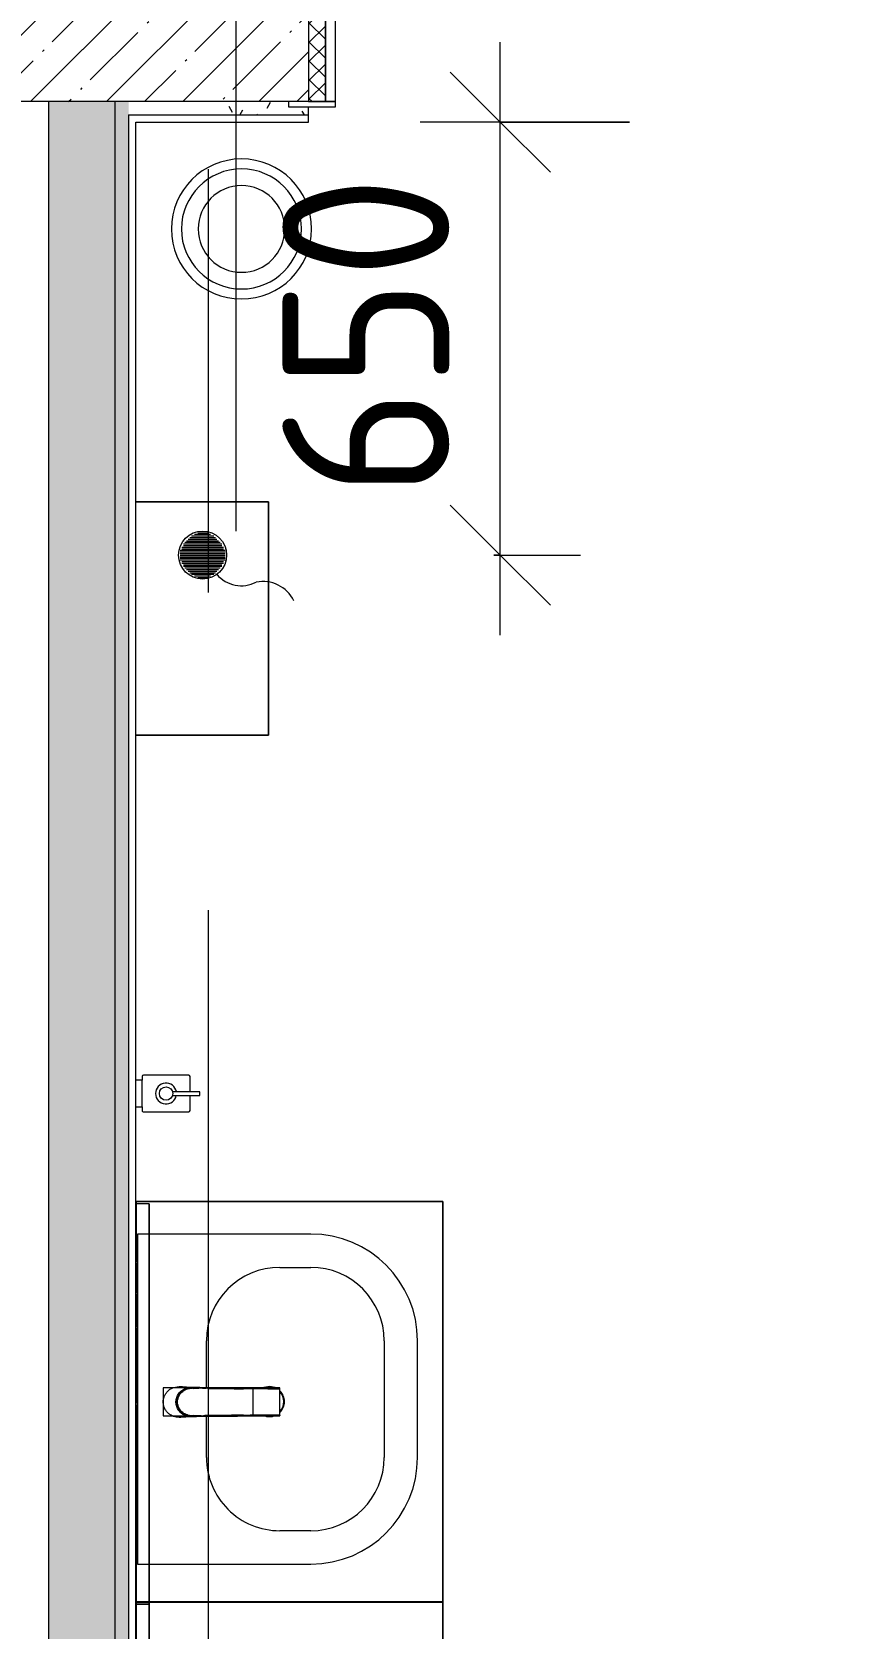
# Model space of a CAD drawing. Header units: millimetres. Extents: x 35111 to 235598, y -8553 to 29000.
# Drawn here: x 70295 to 71541, y 5391 to 7785 of the extents above; entities that cross this region are included whole.
import ezdxf

# ---------------------------------------------------------------- set-up
doc = ezdxf.new("R2010")
doc.units = ezdxf.units.MM
doc.linetypes.add('Осевая', pattern=[3175, 635, -476.25, 1587.5, -476.25])
for name, color, linetype, lineweight in [('0-1', 7, 'Continuous', 9), ('A-ANNO-DIMS', 7, 'Continuous', 9), ('A-ANNO-DIMS-100', 7, 'Continuous', 9), ('A-DETL-GENF', 7, 'Continuous', 9), ('A-DOOR', 7, 'Continuous', 9), ('A-DOOR-1', 7, 'Continuous', 13), ('A-DOOR-FRAM', 7, 'Continuous', 13), ('A-DOOR-FRAM-1', 7, 'Continuous', 9), ('A-GENM', 7, 'Continuous', 9), ('A-WALL', 7, 'Continuous', 9), ('E-ELEC-FIXT-IDEN', 7, 'Continuous', 9), ('I-WALL', 7, 'Continuous', 9), ('P-SANR-FIXT', 7, 'Continuous', 9), ('P-SANR-FIXT-1', 7, 'Continuous', 13), ('Оси-2', 7, 'Осевая', 9), ('Электрические приборы', 7, 'Continuous', 9)]:
    doc.layers.add(name, color=color, linetype=linetype, lineweight=lineweight)
for name, color, linetype, lineweight, true_color in [('A-WALL-1', 7, 'Continuous', 9, 0x3c3c3c), ('A-WALL-FNSH-1', 7, 'Continuous', 9, 0x3c3c3c), ('I-FURN-1', 7, 'Continuous', 9, 0xf0f0f0)]:
    doc.layers.add(name, color=color, linetype=linetype, lineweight=lineweight, true_color=true_color)
doc.styles.add('ISOCPEUR', font='isocpeur.ttf', dxfattribs={"width": 0.9, "height": 250})
doc.dimstyles.new('ISO-2_5_0_9К_БОЛЬШОЙ', dxfattribs={"dimscale": 304.8, "dimtxt": 248.995294, "dimasz": 0.492126, "dimexe": 0.393701, "dimexo": 0.984252, "dimgap": 0, "dimtad": 1, "dimdec": 0, "dimrnd": 10, "dimzin": 0, "dimdsep": 46, "dimtxsty": 'ISOCPEUR', "dimblk1": 'OBLIQUE', "dimblk2": 'OBLIQUE', "dimsah": 1, "dimcen": 0.09, "dimdle": 0.393701, "dimazin": 0, "dimtfac": 1, "dimtdec": 4, "dimtix": 1, "dimtmove": 0, "dimatfit": 3, "dimfxl": 1, "dimtvp": 1, "dimtolj": 1, "dimtzin": 0, "dimarcsym": 2})
pattern_1 = [(0, (0, 0), (121.92, 30.48), [10.058, -81.382, 10.058, -81.382, -487.68]), (0, (0, 0), (121.92, 30.48), [-182.88, 10.058, -172.822, 10.058, -81.382, -213.36]), (0, (0, 0), (121.92, 30.48), [-457.2, 10.058, -50.902, 10.058, -142.342]), (120, (45.72, 15.24), (-87.356454, 90.345817), [10.058, -81.382, 10.058, -81.382, -487.68]), (120, (45.72, 15.24), (-87.356454, 90.345817), [-182.88, 10.058, -172.822, 10.058, -81.382, -213.36]), (120, (45.72, 15.24), (-87.356454, 90.345817), [-457.2, 10.058, -50.902, 10.058, -142.342]), (240, (60.96, 76.2), (-34.563546, -120.825817), [10.058, -81.382, 10.058, -81.382, -487.68]), (240, (60.96, 76.2), (-34.563546, -120.825817), [-182.88, 10.058, -172.822, 10.058, -81.382, -213.36]), (240, (60.96, 76.2), (-34.563546, -120.825817), [-457.2, 10.058, -50.902, 10.058, -142.342])]

# ---------------------------------------------------------------- blocks, each defined once
blk = doc.blocks.new('110_Дверь_СКБ_1Ст_Внутренняя1 - Д-7_л__950x2100h_Туалет-21784696-План размещения напольных электротехнических лючков и розеток 3 этажа в осях 12-23')
at = {"layer": 'A-DOOR'}
h = blk.add_hatch(dxfattribs=at)
h.set_pattern_fill('FP_30', color=256, style=0, pattern_type=2)
h.set_pattern_definition([(135, (1826.41, 174.685), (-14.14214, -14.14214), []), (225, (1826.41, 174.685), (14.14214, -14.14214), [])])
h.paths.add_polyline_path([(487.5, -110), (487.5, 110), (462.5, 110), (462.5, -110)])
at = {"layer": 'A-DOOR-FRAM-1'}
h = blk.add_hatch(dxfattribs=at)
h.set_pattern_fill('FP_31', color=256, style=0, pattern_type=2)
h.set_pattern_definition([(45, (-296.384, 174.685), (-14.1421, 14.1421), []), (135, (-296.384, 174.685), (-14.1421, -14.1421), [])])
h.paths.add_polyline_path([(-437.5, -110), (-437.5, 110), (-462.5, 110), (-462.5, -110)])
at = {"layer": 'A-DOOR'}
blk.add_arc((437.5, 110), 850, 90, 180, dxfattribs=at)
at = {"layer": 'A-DOOR-1'}
for p, q in [((437.5, 960), (397.5, 960)), ((397.5, 960), (397.5, 110)), ((437.5, 110), (437.5, 960)), ((397.5, 110), (437.5, 110))]:
    blk.add_line(p, q, dxfattribs=at)
at = {"layer": 'A-DOOR-FRAM'}
for p, q in [((-422.5, 118), (-492.5, 118)), ((-492.5, 118), (-492.5, 110)), ((-492.5, 110), (-422.5, 110)), ((-437.5, 110), (-462.5, 110)), ((-462.5, 110), (-462.5, -110)), ((-412.5, 110), (-437.5, 110)), ((-437.5, 110), (-437.5, 30)), ((-437.5, -110), (-437.5, 110)), ((-422.5, 110), (-437.5, 110)), ((-437.5, 110), (-437.5, 109)), ((-437.5, 109), (-422.5, 109)), ((-422.5, 110), (-422.5, 118)), ((-422.5, 109), (-422.5, 110)), ((-412.5, 70), (-412.5, 110)), ((437.5, 110), (437.5, 70)), ((462.5, 110), (437.5, 110)), ((517.5, 118), (447.5, 118)), ((447.5, 118), (447.5, 110)), ((462.5, 110), (447.5, 110)), ((447.5, 110), (447.5, 109)), ((447.5, 110), (517.5, 110)), ((447.5, 109), (462.5, 109)), ((462.5, 30), (462.5, 110)), ((487.5, 110), (462.5, 110)), ((462.5, 110), (462.5, -110)), ((462.5, 109), (462.5, 110)), ((487.5, -110), (487.5, 110)), ((517.5, 110), (517.5, 118)), ((-402.5, 70), (-412.5, 70)), ((-402.5, 30), (-402.5, 70)), ((437.5, 70), (427.5, 70)), ((427.5, 70), (427.5, 30)), ((-437.5, 30), (-402.5, 30)), ((-422.5, 30), (-437.5, 30)), ((-437.5, 30), (-437.5, -110)), ((-422.5, -110), (-422.5, 30)), ((427.5, 30), (462.5, 30)), ((462.5, 30), (447.5, 30)), ((447.5, 30), (447.5, -110)), ((462.5, -110), (462.5, 30)), ((-422.5, -110), (-492.5, -110)), ((-492.5, -110), (-492.5, -118)), ((-492.5, -118), (-422.5, -118)), ((-462.5, -110), (-437.5, -110)), ((-437.5, -110), (-422.5, -110)), ((-422.5, -118), (-422.5, -110)), ((447.5, -110), (462.5, -110)), ((517.5, -110), (447.5, -110)), ((447.5, -110), (447.5, -118)), ((447.5, -118), (517.5, -118)), ((462.5, -110), (487.5, -110)), ((517.5, -118), (517.5, -110))]:
    blk.add_line(p, q, dxfattribs=at)
blk = doc.blocks.new('Блок Розеток и Выключателей - Блок Розеток и Выключателей_SK3-27371129-План размещения напольных электротехнических лючков и розеток 3 этажа в осях 12-23')
at = {"layer": 'A-DETL-GENF'}
for p, q in [((-24, 78.4), (-24, 121.6)), ((-21.6, 76), (-21.6, 124)), ((-19.2, 73.6), (-19.2, 126.4)), ((-16.8, 71.2), (-16.8, 128.8)), ((-14.4, 71.2), (-14.4, 128.8)), ((-12, 68.8), (-12, 131.2)), ((-9.6, 68.8), (-9.6, 131.2)), ((-7.2, 66.4), (-7.2, 133.6)), ((-4.8, 66.4), (-4.8, 133.6)), ((-2.4, 66.4), (-2.4, 133.6)), ((0, 66.4), (0, 133.6)), ((2.4, 66.4), (2.4, 133.6)), ((4.8, 66.4), (4.8, 133.6)), ((7.2, 66.4), (7.2, 133.6)), ((9.6, 68.8), (9.6, 131.2)), ((12, 68.8), (12, 131.2)), ((14.4, 71.2), (14.4, 128.8)), ((16.8, 71.2), (16.8, 128.8)), ((19.2, 73.6), (19.2, 126.4)), ((21.6, 76), (21.6, 124)), ((24, 78.4), (24, 121.6)), ((-33.6, 92.8), (-33.6, 107.2)), ((-31.2, 88), (-31.2, 112)), ((-28.8, 83.2), (-28.8, 116.8)), ((-26.4, 80.8), (-26.4, 119.2)), ((26.4, 80.8), (26.4, 119.2)), ((28.8, 83.2), (28.8, 116.8)), ((31.2, 88), (31.2, 112)), ((33.6, 92.8), (33.6, 107.2))]:
    blk.add_line(p, q, dxfattribs=at)
blk.add_circle((0, 100), 36, dxfattribs=at)
for centre, radius, start, end in [((91.1, 190.4), 51.5, 116.1348, 191.3344), ((-2.1, 158.1), 48.1, 310.0114, 27.4935)]:
    blk.add_arc(centre, radius, start, end, dxfattribs=at)
blk = doc.blocks.new('зеркало круглое600д - 1_22д зеркало круглое d600-30456177-План размещения напольных электротехнических лючков и розеток 3 этажа в осях 12-23')
at = {"layer": 'I-FURN-1'}
for p, q in [((-300, 0), (300, 0)), ((-300, 0), (-300, -20)), ((-300, -20), (300, -20)), ((300, -20), (-300, -20)), ((300, -20), (300, 0))]:
    blk.add_line(p, q, dxfattribs=at)
blk = doc.blocks.new('сифон - Для раковины-30615598-План размещения напольных электротехнических лючков и розеток 3 этажа в осях 12-23')
at = {"layer": 'P-SANR-FIXT'}
for p, q in [((200, 40), (198.1, 40)), ((200, 40), (200, 4.4)), ((200, 2.9), (200, -40)), ((198.1, -40), (200, -40))]:
    blk.add_line(p, q, dxfattribs=at)
at = {"layer": 'P-SANR-FIXT-1'}
for radius, start, end in [(22.5, 133.7338, 180), (22.5, 180, 225.6765), (21.5, 136.1578, 180), (21.5, 180, 223.3802), (22.5, 67.2152, 113.0759), (21.5, 72, 108), (22.5, 241.9585, 297.7301), (21.5, 245.8675, 293.8296)]:
    blk.add_arc((0, 0), radius, start, end, dxfattribs=at)
blk = doc.blocks.new('смеситель для раковины - Default-30615600-План размещения напольных электротехнических лючков и розеток 3 этажа в осях 12-23')
at = {"layer": '0-1'}
for p, q in [((19.7, 151.6), (-19.8, 151.6)), ((-20.3, 110), (-20.4, 97.4)), ((19.8, 111.8), (-19.8, 111.8)), ((20.4, 97.4), (20.3, 110)), ((-22.8, 3), (-21.8, 15.6)), ((-20.7, 17.2), (-20.7, 16.7)), ((20.8, 16.7), (20.8, 17.2))]:
    blk.add_line(p, q, dxfattribs=at)
at = {"layer": '0-1', "flags": 128}
for points in [[(-19.8, 151.6), (-20, 151.6), (-20.2, 151.6), (-20.3, 151.5), (-20.4, 151.5), (-20.5, 151.4), (-20.6, 151.3), (-20.6, 151.2), (-20.7, 151.1), (-20.7, 151.1), (-20.7, 151), (-20.7, 151), (-20.8, 150.9), (-20.8, 150.6), (-20.8, 149.7), (-20.8, 148.7), (-20.8, 147.7), (-20.9, 146.7), (-20.9, 145.3), (-21.1, 93.2)], [(19.7, 151.6), (20, 151.6), (20.2, 151.6), (20.4, 151.5), (20.5, 151.4), (20.6, 151.3), (20.6, 151.3), (20.7, 151.2), (20.7, 151.1), (20.7, 151.1), (20.7, 151), (20.8, 151), (20.8, 150.9), (20.8, 150.6)], [(-19.8, 111.8), (-19.9, 111.8), (-20, 111.8), (-20.1, 111.8), (-20.1, 111.7), (-20.2, 111.7), (-20.3, 111.6), (-20.3, 111.5), (-20.3, 111.5), (-20.3, 111.4), (-20.3, 111.4), (-20.3, 111.4), (-20.3, 111.3), (-20.3, 111.2), (-20.3, 111), (-20.3, 110.8), (-20.3, 110.6), (-20.3, 110.3), (-20.3, 110)], [(12.1, -0.1), (14.4, 1.7), (18.1, 6.1), (20.4, 11.5), (21.2, 17.2), (21.2, 36.2), (21.1, 56), (21, 111.4)], [(19.8, 111.8), (19.9, 111.8), (20, 111.8), (20.1, 111.8), (20.2, 111.7), (20.2, 111.6), (20.3, 111.6), (20.3, 111.5), (20.3, 111.5), (20.3, 111.4), (20.3, 111.4), (20.3, 111.3), (20.3, 111.1), (20.3, 110.9), (20.3, 110.7), (20.3, 110.4), (20.3, 110)], [(-21.8, 15.6), (-21.7, 19.7), (-21.6, 24.4), (-21.5, 30.8), (-21.4, 37.1), (-21.3, 49.4), (-21.2, 68.8), (-21.1, 88)], [(-18.9, 7.6), (-20, 10.3), (-20.8, 13.1), (-21.1, 18.6), (-21.1, 48.6), (-21.1, 93.2)], [(21.8, 15.6), (22.1, 11.2), (22.8, 3)]]:
    blk.add_lwpolyline(points, dxfattribs=at)
at = {"layer": 'P-SANR-FIXT'}
for p, q in [((21, 151.6), (-21, 151.6)), ((-21, 151.6), (-21, -23)), ((-19.7, 144), (-19.8, 111.7)), ((19.8, 111.7), (19.7, 144)), ((21, -23), (21, 151.6)), ((-21, 19.9), (-20.8, 19.8)), ((-20.4, 22), (-20.8, 19.8)), ((19.4, 12.9), (20.4, 11.1)), ((20.8, 19.8), (20.4, 22)), ((21, 19.9), (20.8, 19.8)), ((20.9, 18.5), (20.8, 19.8)), ((20.9, 18.4), (21.1, 18.4)), ((22.5, 5), (22.9, 0.9)), ((-21, -23), (21, -23)), ((-0.6, -2.8), (0.6, -2.8))]:
    blk.add_line(p, q, dxfattribs=at)
at = {"layer": 'P-SANR-FIXT', "flags": 128}
for points in [[(-21.1, 16.9), (-21.1, 42.2), (-21, 67.6), (-20.8, 118.3), (-20.7, 143.7), (-20.7, 149.4), (-20.8, 150.2), (-20.9, 145.3), (-20.9, 138.9), (-21.1, 88.1)], [(-20.1, 88.1), (-20.1, 99.6), (-20, 111), (-20, 122.4), (-19.9, 133.8), (-19.9, 145.2)], [(19.9, 145.2), (19.9, 138.9), (19.9, 132.6), (20, 126.2), (20, 119.9), (20, 113.5), (20, 107.2), (20.1, 100.8), (20.1, 94.5), (20.1, 88.1)], [(21.1, 88.1), (20.9, 138.9), (20.9, 145.3), (20.8, 150.2), (20.7, 149.4), (20.7, 143.7), (20.8, 118.3), (21, 67.6), (21.1, 42.2), (21.1, 16.9)], [(-21.1, 18.6), (-21.1, 18.6), (-21.1, 18.6), (-21, 18.6), (-21, 18.6), (-21, 18.5), (-20.9, 18.5), (-20.9, 18.5)], [(-21.1, 18.4), (-21.1, 18), (-21.1, 17.6), (-21.1, 17.2), (-21.1, 16.8), (-21.1, 16.4)], [(-20.8, 19.8), (-20.9, 19.2), (-20.9, 18.5)], [(-15.9, 4.1), (-13.1, 1.6), (-9.8, -0.4), (-6.1, -1.8), (-2.1, -2.5), (2.1, -2.5), (6.1, -1.8), (9.8, -0.4), (11.1, 0.4)], [(11.5, 0.5), (13.1, 1.6), (15.9, 4.1)], [(21.1, 16.4), (21.1, 16.8), (21.1, 17.2), (21.1, 17.6), (21.1, 18), (21.1, 18.4)], [(22.9, 0.9), (22.7, 3.2), (22.5, 5.6), (22.3, 7.9), (22.1, 10.8), (21.8, 15.2)], [(0.6, -3.9), (0.3, -3.9), (0.1, -3.9), (-0.1, -3.9), (-0.3, -3.9), (-0.6, -3.9)]]:
    blk.add_lwpolyline(points, dxfattribs=at)
at = {"layer": 'P-SANR-FIXT'}
for centre, major_axis, ratio, start_param, end_param in [((-19.8, 109.7), (-0.5, 0.002), 0.095846, 0.017294, 1.571164), ((19.8, 109.7), (0.5, 0.002), 0.095848, 4.711795, 6.265892), ((0, 17.2), (20.8, 0), 0.98634, 3.038054, 3.141593), ((0, 17.2), (20.8, 0), 0.98634, 3.141593, 3.441377), ((0, 16.7), (20.8, 0), 0.98634, 3.141593, 3.372062), ((0, 16.7), (20.7, 0), 0.98634, 3.571127, 3.769911), ((0, 17.2), (20.8, 0), 0.98634, 3.613983, 5.358408), ((0, 16.7), (20.7, 0), 0.98634, 3.994763, 4.083653), ((0, 16.7), (20.8, 0), 0.98634, 5.376246, 5.846752), ((0, 17.2), (20.8, 0), 0.98634, 5.499139, 5.804813), ((0, 17.2), (-20.8, 0), 0.98634, 2.841808, 3.141593), ((0, 16.7), (20.8, 0), 0.98634, 6.052716, 6.283185), ((0, 17.2), (20.8, 0), 0.98634, 0, 0.103539), ((0, 16.7), (20.7, 0), 0.98634, 4.276566, 4.807479), ((0, 16.7), (20.8, 0), 0.98634, 4.9338, 5.10736)]:
    blk.add_ellipse(centre, major_axis=major_axis, ratio=ratio, start_param=start_param, end_param=end_param, dxfattribs=at)
for points, knots in [([(-19.9, 145.2), (-19.9, 146), (-19.9, 147.4), (-19.8, 149.3), (-19.8, 150.7), (-19.8, 151.5), (-19.8, 151.6), (-19.8, 151.6)], [0, 0, 0, 0, 0.1, 0.2, 0.3, 0.4, 0.4725859, 0.4725859, 0.4725859, 0.4725859]), ([(-19.8, 151.6), (-19.7, 151.6), (-19.7, 151.6), (-19.7, 151.2), (-19.7, 150), (-19.7, 148.3), (-19.7, 146.2), (-19.7, 144.8), (-19.7, 144)], [0.4728347, 0.4728347, 0.4728347, 0.4728347, 0.5, 0.6, 0.7, 0.8, 0.9, 1, 1, 1, 1]), ([(19.7, 144), (19.7, 144.8), (19.7, 146.2), (19.7, 148.3), (19.7, 150), (19.7, 151.2), (19.7, 151.6), (19.7, 151.6), (19.7, 151.6)], [0, 0, 0, 0, 0.1, 0.2, 0.3, 0.4, 0.5, 0.5274121, 0.5274121, 0.5274121, 0.5274121]), ([(19.7, 151.6), (19.8, 151.6), (19.8, 151.5), (19.8, 150.7), (19.8, 149.3), (19.9, 147.4), (19.9, 146), (19.9, 145.2)], [0.5275209, 0.5275209, 0.5275209, 0.5275209, 0.6, 0.7, 0.8, 0.9, 1, 1, 1, 1]), ([(-20.4, 97.4), (-20.4, 91.1), (-20.5, 81.8), (-20.6, 69.7), (-20.6, 60), (-20.7, 52.6), (-20.8, 47.4), (-20.8, 45.2), (-20.8, 43.5), (-20.9, 41.8), (-20.9, 39.8), (-20.9, 37.7), (-20.9, 36.2), (-20.9, 35.4), (-21, 34.1), (-21, 32.6), (-21, 31), (-21, 29.7), (-21, 28.6), (-21, 27.7), (-21, 26.8), (-21.1, 25.6), (-21.1, 22.9), (-21.1, 20.4), (-21.1, 18.4)], [0, 0, 0, 0, 0.222222, 0.333333, 0.444444, 0.583333, 0.618056, 0.652778, 0.670139, 0.6875, 0.722222, 0.756944, 0.774306, 0.782986, 0.791667, 0.826389, 0.84375, 0.861111, 0.878472, 0.887153, 0.895833, 0.913194, 0.930556, 1, 1, 1, 1]), ([(-20.5, 43.6), (-20.5, 44.1), (-20.5, 44.9), (-20.5, 45.9), (-20.4, 46.5), (-20.4, 47), (-20.4, 47.6), (-20.3, 48.2), (-20.3, 49.3), (-20.3, 50.8), (-20.3, 52.7), (-20.3, 54.8), (-20.2, 57.1), (-20.2, 60.5), (-20.1, 67), (-20, 78.4), (-19.9, 90.5), (-19.9, 97.4)], [0.3665203, 0.3665203, 0.3665203, 0.3665203, 0.3928571, 0.4107143, 0.4196429, 0.4285714, 0.4375, 0.4464286, 0.4642857, 0.5, 0.5357143, 0.5714286, 0.6071429, 0.6428571, 0.7142857, 0.8571429, 1, 1, 1, 1]), ([(-19.8, 111.8), (-19.8, 111.8), (-19.8, 111.7), (-19.8, 110.9), (-19.8, 110.1), (-19.8, 109.7)], [0.4695548, 0.4695548, 0.4695548, 0.4695548, 0.6, 0.8, 1, 1, 1, 1]), ([(19.8, 109.7), (19.8, 110.1), (19.8, 110.9), (19.8, 111.7), (19.8, 111.8), (19.8, 111.8)], [0, 0, 0, 0, 0.2, 0.4, 0.5304748, 0.5304748, 0.5304748, 0.5304748]), ([(19.9, 97.4), (19.9, 90.5), (20, 78.4), (20.1, 66.9), (20.2, 60.3), (20.3, 57), (20.3, 54.6), (20.3, 52.6), (20.3, 50.7), (20.3, 49.2), (20.4, 48.1), (20.4, 47.4), (20.4, 46.9), (20.4, 46.4), (20.4, 45.8), (20.4, 44.6), (20.4, 43), (20.4, 41.3), (20.5, 40), (20.5, 39.2), (20.6, 38.5), (20.7, 37.9), (20.7, 37.5)], [0, 0, 0, 0, 0.1428571, 0.2857143, 0.3571429, 0.3928571, 0.4285714, 0.4642857, 0.5, 0.5357143, 0.5535714, 0.5625, 0.5714286, 0.5803571, 0.5892857, 0.6071429, 0.6428571, 0.6785714, 0.6964286, 0.7053571, 0.7142857, 0.7301718, 0.7301718, 0.7301718, 0.7301718]), ([(21.1, 18.4), (21.1, 19.2), (21.1, 20.8), (21.1, 23.1), (21.1, 25), (21.1, 26.5), (21, 27.6), (21, 28.6), (21, 30), (21, 31.7), (21, 33.4), (21, 34.6), (20.9, 35.2), (20.9, 35.7), (20.9, 36.3), (20.9, 36.9), (20.9, 38.1), (20.9, 39.8), (20.9, 41.4), (20.8, 42.8), (20.8, 44.1), (20.8, 45.8), (20.8, 48.6), (20.7, 53.5), (20.6, 60.7), (20.6, 68.9), (20.5, 76.5), (20.5, 85.7), (20.4, 92.7), (20.4, 97.4)], [0, 0, 0, 0, 0.027778, 0.055556, 0.083333, 0.097222, 0.111111, 0.125, 0.138889, 0.166667, 0.194444, 0.208333, 0.215278, 0.222222, 0.229167, 0.236111, 0.25, 0.277778, 0.305556, 0.319444, 0.333333, 0.361111, 0.388889, 0.444444, 0.555556, 0.666667, 0.75, 0.833333, 1, 1, 1, 1]), ([(-21.1, 88.1), (-21.1, 85.7), (-21.1, 82.2), (-21.1, 77.5), (-21.2, 73.9), (-21.2, 70.4), (-21.2, 66.8), (-21.2, 63.9), (-21.2, 61.5), (-21.2, 59.8), (-21.2, 58), (-21.2, 55.7), (-21.3, 52.8), (-21.3, 49.3), (-21.3, 46), (-21.3, 42.6), (-21.4, 39.4), (-21.4, 36.2), (-21.5, 32.2), (-21.5, 27.5), (-21.7, 20.9), (-21.8, 17.2), (-21.8, 15.2)], [0, 0, 0, 0, 0.083333, 0.125, 0.166667, 0.208333, 0.25, 0.291667, 0.3125, 0.333333, 0.354167, 0.375, 0.416667, 0.458333, 0.5, 0.541667, 0.583333, 0.625, 0.666667, 0.75, 0.833333, 1, 1, 1, 1]), ([(20.1, 88.1), (20.1, 88.2), (20.2, 88.3), (20.4, 88.2), (20.5, 88), (20.6, 87.8), (20.7, 87.5), (20.7, 87.3), (20.8, 87.1), (20.9, 87), (20.9, 86.8), (20.9, 86.7)], [0, 0, 0, 0, 0.1, 0.19375, 0.25, 0.3, 0.35, 0.4, 0.45, 0.525, 0.575, 0.575, 0.575, 0.575]), ([(21.8, 15.2), (21.8, 16.4), (21.7, 19.4), (21.6, 24.2), (21.5, 28.2), (21.5, 30.6), (21.5, 32.4), (21.4, 34.1), (21.4, 35.8), (21.4, 37.3), (21.4, 38.7), (21.4, 39.8), (21.4, 41), (21.3, 42.6), (21.3, 44.7), (21.3, 47.5), (21.3, 50.9), (21.2, 55.1), (21.2, 60), (21.2, 65.1), (21.2, 69.9), (21.2, 74.5), (21.1, 80.6), (21.1, 85.1), (21.1, 88.1)], [0, 0, 0, 0, 0.142857, 0.285714, 0.357143, 0.392857, 0.428571, 0.464286, 0.5, 0.535714, 0.553571, 0.571429, 0.589286, 0.607143, 0.642857, 0.678571, 0.714286, 0.75, 0.785714, 0.821429, 0.857143, 0.892857, 0.928571, 1, 1, 1, 1]), ([(-21, 19.9), (-21, 20.5), (-20.9, 21.9), (-20.9, 23.9), (-20.9, 25.6), (-20.9, 26.9), (-20.9, 27.6), (-20.9, 28.1), (-20.9, 28.7), (-20.9, 29.4), (-21, 30.9), (-21, 33.1), (-21, 35.5), (-20.9, 37.4), (-20.9, 38.5), (-20.8, 39.3), (-20.7, 40.1), (-20.7, 40.7), (-20.6, 41.2), (-20.6, 41.3)], [0, 0, 0, 0, 0.0357143, 0.0714286, 0.1071429, 0.125, 0.1339286, 0.1428571, 0.1517857, 0.1607143, 0.1785714, 0.2142857, 0.25, 0.2678571, 0.2857143, 0.2946429, 0.3035714, 0.3214286, 0.3257253, 0.3257253, 0.3257253, 0.3257253]), ([(20.9, 33.9), (20.9, 33.6), (20.9, 32.5), (20.9, 30.9), (20.9, 29.2), (20.9, 28.3), (20.9, 27.5), (20.9, 26.8), (20.9, 25.6), (20.9, 23.9), (21, 21.9), (21, 20.5), (21, 19.9)], [0.7766981, 0.7766981, 0.7766981, 0.7766981, 0.7857143, 0.8214286, 0.8392857, 0.8571429, 0.8660714, 0.875, 0.8928571, 0.9285714, 0.9642857, 1, 1, 1, 1]), ([(-21.8, 15.2), (-21.9, 13.9), (-22, 12.1), (-22.1, 10.1), (-22.2, 8.7), (-22.3, 7.5), (-22.4, 6.6), (-22.5, 5.7), (-22.6, 4.8), (-22.7, 3.8), (-22.8, 2.5), (-22.9, 1.5), (-22.9, 0.9)], [0, 0, 0, 0, 0.166667, 0.25, 0.333333, 0.416667, 0.5, 0.583333, 0.666667, 0.75, 0.833333, 1, 1, 1, 1]), ([(22.9, 0.3), (22.9, -2.5), (22.3, -6.4), (20, -11.4), (17.7, -14.7), (14.9, -17.6), (11.6, -20), (7.9, -21.7), (4.5, -22.6), (1.5, -23), (-1.9, -23), (-6, -22.4), (-10, -20.8), (-12.8, -19.1), (-14.8, -17.5), (-16.7, -15.8), (-18.8, -13.3), (-21.9, -8.1), (-22.9, -3.2), (-22.9, 0.3)], [0, 0, 0, 0, 0.111111, 0.166667, 0.222222, 0.277778, 0.333333, 0.388889, 0.444444, 0.479167, 0.513889, 0.583333, 0.652778, 0.6875, 0.722222, 0.756944, 0.791667, 0.861111, 1, 1, 1, 1]), ([(-21, 19.9), (-21, 19.7), (-21, 19.5), (-21.1, 19.2), (-21.1, 18.9), (-21.1, 18.7), (-21.1, 18.6)], [0, 0, 0, 0, 0.333333, 0.5, 0.666667, 1, 1, 1, 1]), ([(-0.6, -3.9), (-1.6, -3.9), (-3.8, -3.7), (-7, -2.8), (-10, -1.5), (-12.8, 0.2), (-15.2, 2.3), (-17.3, 4.8), (-18.7, 7.1), (-19.6, 9), (-20.1, 10.6), (-20.6, 12.1), (-21, 14.3), (-21.1, 15.9), (-21.1, 16.9)], [0, 0, 0, 0, 0.1, 0.2, 0.3, 0.4, 0.5, 0.6, 0.7, 0.75, 0.8, 0.85, 0.9, 1, 1, 1, 1]), ([(-21.1, 16.4), (-21.1, 14.3), (-20.4, 11.1), (-18.7, 7.6), (-17.5, 5.8), (-16.4, 4.5), (-15.2, 3.2), (-13.9, 2.1), (-12.5, 1), (-10.9, 0.1), (-9.2, -0.7), (-6.9, -1.7), (-3.8, -2.5), (0, -2.8), (3.8, -2.5), (6.9, -1.7), (9, -0.9), (10.1, -0.3), (10.9, 0.1), (11.7, 0.5), (12.7, 1.2), (13.9, 2), (15, 3), (15.8, 3.8), (16.4, 4.5), (17, 5.2), (17.7, 6.2), (18.6, 7.6), (19.3, 9), (19.7, 9.9), (19.9, 10.5), (20, 10.9), (20.2, 11.2), (20.3, 11.7), (20.6, 12.6), (20.8, 13.8), (21, 15.1), (21.1, 16), (21.1, 16.4)], [0, 0, 0, 0, 0.111111, 0.166667, 0.194444, 0.222222, 0.25, 0.277778, 0.305556, 0.333333, 0.361111, 0.388889, 0.444444, 0.5, 0.555556, 0.611111, 0.638889, 0.652778, 0.666667, 0.680556, 0.694444, 0.722222, 0.75, 0.763889, 0.777778, 0.791667, 0.805556, 0.833333, 0.861111, 0.875, 0.881944, 0.888889, 0.895833, 0.902778, 0.916667, 0.944444, 0.972222, 1, 1, 1, 1]), ([(-20.8, 14.6), (-20.7, 14.1), (-20.6, 12.9), (-20.2, 11.6), (-20, 10.9)], [0, 0, 0, 0, 0.4, 1, 1, 1, 1]), ([(-20, 10.9), (-19.6, 9.8), (-18.5, 7.4), (-17, 5.2), (-15.9, 4.1)], [0, 0, 0, 0, 0.444444, 1, 1, 1, 1]), ([(21.1, 16.9), (21.1, 15.9), (21, 13.7), (20.2, 10.6), (19, 7.6), (16.7, 3.9), (12.9, 0), (7.1, -3.1), (2.7, -3.9), (0.6, -3.9)], [0, 0, 0, 0, 0.1, 0.2, 0.3, 0.4, 0.6, 0.8, 1, 1, 1, 1]), ([(15.9, 4.1), (16.7, 5), (18.4, 7.2), (19.5, 9.5), (20, 10.9)], [0, 0, 0, 0, 0.444444, 1, 1, 1, 1]), ([(20, 10.9), (20.2, 11.4), (20.5, 12.7), (20.7, 13.9), (20.8, 14.6)], [0, 0, 0, 0, 0.444444, 1, 1, 1, 1]), ([(-0.6, -3.9), (-0.6, -3.9), (-0.6, -3.7), (-0.6, -3.5), (-0.6, -3.1), (-0.6, -2.9), (-0.6, -2.8)], [0, 0, 0, 0, 0.363636, 0.545455, 0.727273, 1, 1, 1, 1]), ([(0.6, -3.9), (0.6, -3.9), (0.6, -3.7), (0.6, -3.5), (0.6, -3.1), (0.6, -2.9), (0.6, -2.8)], [0, 0, 0, 0, 0.363636, 0.545455, 0.727273, 1, 1, 1, 1])]:
    blk.add_open_spline(points, degree=3, knots=knots, dxfattribs=at)
for points in [[(-19.8, 111.8), (-19.8, 111.8), (-19.8, 111.8), (-19.8, 111.8)], [(19.8, 111.8), (19.8, 111.8), (19.8, 111.8), (19.8, 111.8)], [(-20.1, 88.1), (-20.4, 88.2), (-20.6, 88.2), (-20.8, 88.2)], [(-20, 85.7), (-20.1, 86.5), (-20.1, 87.3), (-20.1, 88.1)], [(20.1, 88.1), (20.1, 87.3), (20.1, 86.5), (20, 85.7)], [(-22.9, 0.9), (-22.9, 2.2), (-22.8, 3.6), (-22.6, 4.9)], [(-21.8, 15.2), (-21.8, 16.4), (-21.7, 17.6), (-21.4, 18.8)], [(-21.2, 19.5), (-21, 20.5), (-20.6, 21.4), (-20.2, 22.3)], [(-20.9, 18.4), (-21, 18.4), (-21.1, 18.4), (-21.1, 18.5)], [(-20.4, 22.5), (-20.7, 21.7), (-20.9, 20.8), (-21, 19.9)], [(-20.9, 18.3), (-20.9, 17.7), (-20.9, 16.5), (-20.8, 15.2), (-20.8, 14.6)], [(20.7, 19.9), (20.7, 17.5), (19.9, 12.6), (16.3, 6), (10.7, 1.1), (3.8, -1.6), (-3.7, -1.6), (-10.7, 1.1), (-16.3, 6), (-19.9, 12.6), (-20.7, 17.5), (-20.7, 19.9)], [(-20.4, 11.1), (-20.1, 11.7), (-19.8, 12.3), (-19.4, 12.9)], [(20.2, 22.3), (21.2, 20.1), (21.8, 17.6), (21.8, 15.2)], [(21, 19.9), (20.9, 20.8), (20.7, 21.7), (20.4, 22.5)], [(20.8, 14.6), (20.8, 15.2), (20.9, 16.5), (20.9, 17.8), (20.9, 18.4)], [(21.1, 18.5), (21.1, 18.5), (21, 18.5), (20.9, 18.5)], [(21.1, 18.5), (21.1, 18.6), (21.1, 18.7), (21.1, 18.9), (21.1, 19.2), (21.1, 19.4), (21, 19.6), (21, 19.8), (21, 19.9)], [(-3, -2.5), (-2.2, -2.7), (-1.4, -2.7), (-0.6, -2.8)]]:
    blk.add_open_spline(points, degree=3, dxfattribs=at)
blk = doc.blocks.new('TOY_Диспансер мыло - Дозатор Elegance new 11654 019001 хром-30593950-План размещения напольных электротехнических лючков и розеток 3 этажа в осях 12-23')
at = {"layer": 'A-GENM'}
for p, q in [((127.9, 101.6), (122.2, 101.6)), ((122.2, 101.6), (122.2, 86.7)), ((127.9, 86.7), (127.9, 101.6)), ((97.5, 84.7), (97.5, 17)), ((122.2, 86.7), (99.5, 86.7)), ((122.2, 86.7), (102.9, 86.7)), ((122.2, 87.7), (122.2, 60.3)), ((127.9, 60.3), (127.9, 87.7)), ((146.9, 86.7), (127.9, 86.7)), ((150.5, 86.7), (127.9, 86.7)), ((152.5, 17), (152.5, 84.7)), ((99.5, 15), (105, 15)), ((145, 15), (105, 15)), ((105, 15), (105, 5.5)), ((145, 5.5), (145, 15)), ((145, 15), (150.5, 15))]:
    blk.add_line(p, q, dxfattribs=at)
blk.add_circle((125, 50.7), 10, dxfattribs=at)
for centre, radius, start, end in [((99.5, 84.7), 2, 90, 180), ((150.5, 84.7), 2, 360, 90), ((125, 50.7), 15.7, 100.4353, 79.365), ((99.5, 17), 2, 180, 270), ((150.5, 17), 2, 270, 360)]:
    blk.add_arc(centre, radius, start, end, dxfattribs=at)
blk = doc.blocks.new('мусорная корзина - Round_ Metal-30590745-План размещения напольных электротехнических лючков и розеток 3 этажа в осях 12-23')
at = {"layer": 'P-SANR-FIXT'}
for radius, start, end in [(105, 0, 180), (90, 360, 180), (65, 0, 180), (105, 180, 360), (90, 180, 360), (65, 180, 360)]:
    blk.add_arc((0, 0), radius, start, end, dxfattribs=at)
blk = doc.blocks.new('Мебель_универсальная - 1_250-31405634-План размещения напольных электротехнических лючков и розеток 3 этажа в осях 12-23')
at = {"layer": 'I-FURN-1'}
for p, q in [((300, 230), (-300, 230)), ((-300, 230), (-300, -230)), ((-300, -230), (-300, 230)), ((-300, 230), (300, 230)), ((300, -210.3), (300, 230)), ((300, 230), (300, -210.3)), ((300, -230), (300, -210.3)), ((300, -210.3), (300, -230)), ((-300, -230), (-296.3, -230)), ((-296.3, -230), (-300, -230)), ((-296.3, -230), (-290.6, -230)), ((-290.6, -230), (-296.3, -230)), ((-290.4, -230), (-273.5, -230)), ((-273.5, -230), (-290.4, -230)), ((-273.2, -230), (-245.8, -230)), ((-245.8, -230), (-273.2, -230)), ((-245.3, -230), (-208.5, -230)), ((-208.5, -230), (-245.3, -230)), ((-207.9, -230), (-163, -230)), ((-163, -230), (-207.9, -230)), ((-162.4, -230), (-111.2, -230)), ((-111.2, -230), (-162.4, -230)), ((-110.4, -230), (2.8, -230)), ((-40, -230), (-110.4, -230)), ((4.4, -230), (117.7, -230)), ((117.7, -230), (40, -230)), ((118.4, -230), (169.6, -230)), ((169.6, -230), (118.4, -230)), ((170.3, -230), (215.2, -230)), ((215.2, -230), (170.3, -230)), ((215.8, -230), (252.6, -230)), ((252.6, -230), (215.8, -230)), ((253.1, -230), (280.4, -230)), ((280.4, -230), (253.1, -230)), ((280.8, -230), (297.6, -230)), ((297.6, -230), (280.8, -230)), ((297.9, -230), (300, -230)), ((300, -230), (297.9, -230))]:
    blk.add_line(p, q, dxfattribs=at)
blk = doc.blocks.new('Мебель_универсальная - 1_250-31406785-План размещения напольных электротехнических лючков и розеток 3 этажа в осях 12-23')
at = {"layer": 'I-FURN-1'}
for p, q in [((300, 230), (-300, 230)), ((-300, 230), (-300, -210.3)), ((-300, -210.3), (-300, 230)), ((-300, 230), (300, 230)), ((300, -210.3), (300, 230)), ((300, 230), (300, -210.3)), ((-300, -210.3), (-300, -230)), ((-300, -230), (-300, -210.3)), ((300, -230), (300, -210.3)), ((300, -210.3), (300, -230)), ((-300, -230), (-297, -230)), ((-297, -230), (-300, -230)), ((-296.9, -230), (-291.2, -230)), ((-291.2, -230), (-296.9, -230)), ((-290.9, -230), (-274.1, -230)), ((-274.1, -230), (-290.9, -230)), ((-273.7, -230), (-246.4, -230)), ((-246.4, -230), (-273.7, -230)), ((-245.9, -230), (-209.1, -230)), ((-209.1, -230), (-245.9, -230)), ((-208.5, -230), (-163.6, -230)), ((-163.6, -230), (-208.5, -230)), ((-162.9, -230), (-111.7, -230)), ((-111.7, -230), (-162.9, -230)), ((-111, -230), (2.3, -230)), ((-36.4, -230), (-111, -230)), ((3.8, -230), (117.1, -230)), ((117.1, -230), (43.6, -230)), ((117.9, -230), (169, -230)), ((169, -230), (117.9, -230)), ((169.7, -230), (214.6, -230)), ((214.6, -230), (169.7, -230)), ((215.2, -230), (252, -230)), ((252, -230), (215.2, -230)), ((252.5, -230), (279.9, -230)), ((279.9, -230), (252.5, -230)), ((280.2, -230), (297.1, -230)), ((297.1, -230), (280.2, -230)), ((297.3, -230), (300, -230)), ((300, -230), (297.3, -230))]:
    blk.add_line(p, q, dxfattribs=at)
blk = doc.blocks.new('Раковина SE09 - гибкая подводка_ 640х550х165 PN6_3_ ХВ_ГВ накидная гайка BP DN15_ К-гл_кон_ П DN 50-V183-План размещения напольных электротехнических лючков и розеток 3 этажа в осях 12-23')
at = {"layer": 'P-SANR-FIXT'}
for p, q in [((80, 420), (-95, 420)), ((-95, 370), (80, 370)), ((-255, 260), (-255, 17.8)), ((-205, 213.6), (-205, 260)), ((190, 260), (190, 213.6)), ((240, 17.8), (240, 260)), ((-23.2, 103.6), (-95, 103.6)), ((80, 103.6), (17, 103.6)), ((-255, 17.8), (-255, 0)), ((-255, 0), (6.3, 0)), ((6.5, 0), (240, 0)), ((240, 0), (240, 17.8))]:
    blk.add_line(p, q, dxfattribs=at)
for centre, radius, start, end in [((-95, 260), 160, 90, 180), ((80, 260), 160, 360, 90), ((-95, 260), 110, 90, 180), ((80, 260), 110, 360, 90), ((-95, 213.6), 110, 180, 270), ((80, 213.6), 110, 270, 360)]:
    blk.add_arc(centre, radius, start, end, dxfattribs=at)
blk = doc.blocks.new('DIMBLOCK11-План размещения напольных электротехнических лючков и розеток 3 этажа в осях 12-23')
at = {"layer": 'A-ANNO-DIMS-100'}
for p, q in [((70997.3, 6880), (70997.3, 7769)), ((71191.2, 7649), (70877.3, 7649)), ((70997.3, 7649), (71191.2, 7649)), ((70987.7, 7000), (71117.3, 7000)), ((70997.3, 7000), (70987.7, 7000))]:
    blk.add_line(p, q, dxfattribs=at)
at = {"layer": 'A-ANNO-DIMS-100', "lineweight": 20}
for p, q in [((70997.3, 7649), (70922.3, 7724)), ((70997.3, 7649), (71072.3, 7574)), ((70997.3, 7000), (70922.3, 7075)), ((70997.3, 7000), (71072.3, 6925))]:
    blk.add_line(p, q, dxfattribs=at)
at = {"layer": 'A-ANNO-DIMS-100', "color": 0, "insert": (70670.7, 7087.5), "char_height": 250, "width": 568.858, "attachment_point": 1, "rotation": 90, "line_spacing_factor": 1.149209, "style": 'ISOCPEUR'}
blk.add_mtext('650', dxfattribs=at)
blk = doc.blocks.new('_Oblique')
at = {"color": 0, "linetype": 'ByBlock', "lineweight": -2}
blk.add_line((-0.5, -0.5), (0.5, 0.5), dxfattribs=at)

msp = doc.modelspace()

# ---------------------------------------------------------------- hatches: boundary and pattern name
at = {"layer": 'I-WALL'}
h = msp.add_hatch(dxfattribs=at)
h.set_pattern_fill('FP_17', color=256, style=0, pattern_type=2)
h.set_pattern_definition([(45, (0, 0), (-57.02463, 57.02463), []), (45, (57.025, 0), (-57.02463, 57.02463), [100.806, -20.161, 3.353, -16.808])])
h.paths.add_polyline_path([(71860, 7680), (71860, 7900), (71660, 7900), (71660, 7680), (71840, 7680)])
h.paths.add_polyline_path([(70420, 7680), (70710, 7680), (70710, 7900), (69360, 7900), (69360, 7680), (70320, 7680)])
h.paths.add_polyline_path([(68230, 7680), (68260, 7680), (68260, 7900), (66860, 7900), (66860, 7680), (67560, 7680)])
h = msp.add_hatch(dxfattribs=at)
h.set_pattern_fill('FP_23', color=256, style=0, pattern_type=2)
h.set_pattern_definition([(135, (0, 0), (-75.43415, -75.43415), [106.68, -17.78, 3.556, -17.78]), (135, (0, 75.39), (-75.43415, -75.43415), []), (50, (0, 0), (127.52922, -11.15758), [13.335, -146.685]), (355, (0, 0), (-24.66966, 133.74002), [10.668, -117.348]), (100.451, (10.63, -0.93), (102.85973, 122.58178), [11.333, -124.663]), (46.184, (0, 35.56), (189.75516, -29.43036), [20.002, -220.027]), (96.636, (15.81, 33.1), (166.1822, 173.1996), [17, -186.995]), (351.184, (0, 35.56), (166.18393, 173.1976), [16.002, -176.022]), (21, (17.78, 26.67), (106.13027, -71.58603), [13.335, -146.685]), (326, (17.78, 26.67), (43.26188, 128.93175), [10.668, -117.348]), (71.451, (26.62, 20.7), (149.39198, 57.34505), [11.333, -124.663]), (37.5, (0, 0), (2.162228, 59.188357), [3.353, -112.573, 3.353, -115.773, -117.792]), (37.5, (0, 0), (2.162228, 59.188357), [-235.052, 3.353, -114.44]), (7.5, (0, 0), (46.77386, 70.12615), [3.353, -64.567, 3.353, -109.906, -44.894]), (7.5, (0, 0), (46.77386, 70.12615), [-181.178, 3.353, -41.542]), (327.5, (-39.65, 0), (94.91367, -4.010093), [3.353, -41.097, 3.353, -135.331, -184.023]), (327.5, (-39.65, 0), (94.91367, -4.010093), [-183.134, 3.353, -180.67]), (317.5, (-57.43, 0), (103.69057, 17.79882), [3.353, -54.432, 3.353, -88.748, -130.683]), (317.5, (-57.43, 0), (103.69057, 17.79882), [-149.885, 3.353, -127.33])])
h.paths.add_polyline_path([(70420, 3980), (70420, 7680), (70320, 7680), (70320, 3980)])
h = msp.add_hatch(dxfattribs=at)
h.set_pattern_fill('FP_71', color=256, style=0, pattern_type=2)
h.set_pattern_definition(pattern_1)
h.paths.add_polyline_path([(70420, 3740), (70440, 3740), (70440, 7680), (70420, 7680), (70420, 3760)])
h = msp.add_hatch(dxfattribs=at)
h.set_pattern_fill('FP_71', color=256, style=0, pattern_type=2)
h.set_pattern_definition(pattern_1)
h.paths.add_polyline_path([(71840, 7660), (71840, 7680), (71690, 7680), (71690, 7672), (71660, 7672), (71660, 7660), (71723.3, 7660)])
h.paths.add_polyline_path([(70449.4, 7660), (70710, 7660), (70710, 7672), (70680, 7672), (70680, 7680), (70440, 7680), (70440, 7660)])

# ---------------------------------------------------------------- linework, layer by layer
at = {"layer": 'A-WALL'}
for p, q in [((70680, 7680), (69390, 7680)), ((70440, 7660), (70440, 3740))]:
    msp.add_line(p, q, dxfattribs=at)
at = {"layer": 'A-WALL-1'}
for p, q in [((70320, 7680), (70320, 3980)), ((70420, 3760), (70420, 7680)), ((70440, 7660), (70710, 7660)), ((70710, 7660), (70710, 7672))]:
    msp.add_line(p, q, dxfattribs=at)
at = {"layer": 'A-WALL-FNSH-1'}
for p, q in [((70710, 7649), (70710, 7660)), ((70451, 7649), (70710, 7649)), ((70451, 5126.9), (70451, 7649))]:
    msp.add_line(p, q, dxfattribs=at)
at = {"layer": 'E-ELEC-FIXT-IDEN'}
msp.add_line((70601.3, 7036), (70601.3, 9040), dxfattribs=at)
at = {"layer": 'I-FURN-1'}
for p, q in [((70650, 7080), (70451, 7080)), ((70451, 7080), (70650, 7080)), ((70650, 6730), (70650, 7080)), ((70650, 7080), (70650, 6730)), ((70451, 6730), (70650, 6730)), ((70650, 6730), (70451, 6730))]:
    msp.add_line(p, q, dxfattribs=at)
at = {"layer": 'Оси-2'}
msp.add_line((70560, 593.7), (70560, 24850), dxfattribs=at)

# ---------------------------------------------------------------- block references
at = {"layer": 'A-DOOR'}
msp.add_blockref('110_Дверь_СКБ_1Ст_Внутренняя1 - Д-7_л__950x2100h_Туалет-21784696-План размещения напольных электротехнических лючков и розеток 3 этажа в осях 12-23', (71172.5, 7790), dxfattribs=at)
at = {"layer": 'I-FURN-1'}
for name, p, rotation in [('зеркало круглое600д - 1_22д зеркало круглое d600-30456177-План размещения напольных электротехнических лючков и розеток 3 этажа в осях 12-23', (70451, 5726.9), 89.9999999999999), ('Мебель_универсальная - 1_250-31405634-План размещения напольных электротехнических лючков и розеток 3 этажа в осях 12-23', (70681.3, 5730.5), 270.0000000000001), ('зеркало круглое600д - 1_22д зеркало круглое d600-30456177-План размещения напольных электротехнических лючков и розеток 3 этажа в осях 12-23', (70451, 5126.9), 89.9999999999999), ('Мебель_универсальная - 1_250-31406785-План размещения напольных электротехнических лючков и розеток 3 этажа в осях 12-23', (70681.3, 5130), 270.0000000000001)]:
    msp.add_blockref(name, p, dxfattribs=dict(at, rotation=rotation))
at = {"layer": 'P-SANR-FIXT'}
msp.add_blockref('мусорная корзина - Round_ Metal-30590745-План размещения напольных электротехнических лючков и розеток 3 этажа в осях 12-23', (70609.3, 7489), dxfattribs=at)
for name, p, rotation in [('TOY_Диспансер мыло - Дозатор Elegance new 11654 019001 хром-30593950-План размещения напольных электротехнических лючков и розеток 3 этажа в осях 12-23', (70445.5, 6317.5), 269.9999999999999), ('Раковина SE09 - гибкая подводка_ 640х550х165 PN6_3_ ХВ_ГВ накидная гайка BP DN15_ К-гл_кон_ П DN 50-V183-План размещения напольных электротехнических лючков и розеток 3 этажа в осях 12-23', (70453.2, 5726.9), 269.9999999999999), ('сифон - Для раковины-30615598-План размещения напольных электротехнических лючков и розеток 3 этажа в осях 12-23', (70651.3, 5730.5), 180), ('смеситель для раковины - Default-30615600-План размещения напольных электротехнических лючков и розеток 3 этажа в осях 12-23', (70515, 5730), 269.9999999999996)]:
    msp.add_blockref(name, p, dxfattribs=dict(at, rotation=rotation))
at = {"layer": 'Электрические приборы', "rotation": 270.0000000000003}
msp.add_blockref('Блок Розеток и Выключателей - Блок Розеток и Выключателей_SK3-27371129-План размещения напольных электротехнических лючков и розеток 3 этажа в осях 12-23', (70451, 7000), dxfattribs=at)

# ---------------------------------------------------------------- dimensions: what is measured, and where the dimension line sits
at = {"layer": 'A-ANNO-DIMS'}
dim = msp.add_linear_dim(base=(70997.3, 7649), p1=(70687.7, 7000), p2=(70891.2, 7649), angle=90, dimstyle='ISO-2_5_0_9К_БОЛЬШОЙ', override={"dimpost": '<>', "dimfxl": 680.141661}, dxfattribs=at)
dim.commit()
dim.dimension.update_dxf_attribs({"geometry": 'DIMBLOCK11-План размещения напольных электротехнических лючков и розеток 3 этажа в осях 12-23', "text_midpoint": (70872.3, 7324.5)})

doc.saveas('drawing.dxf')
